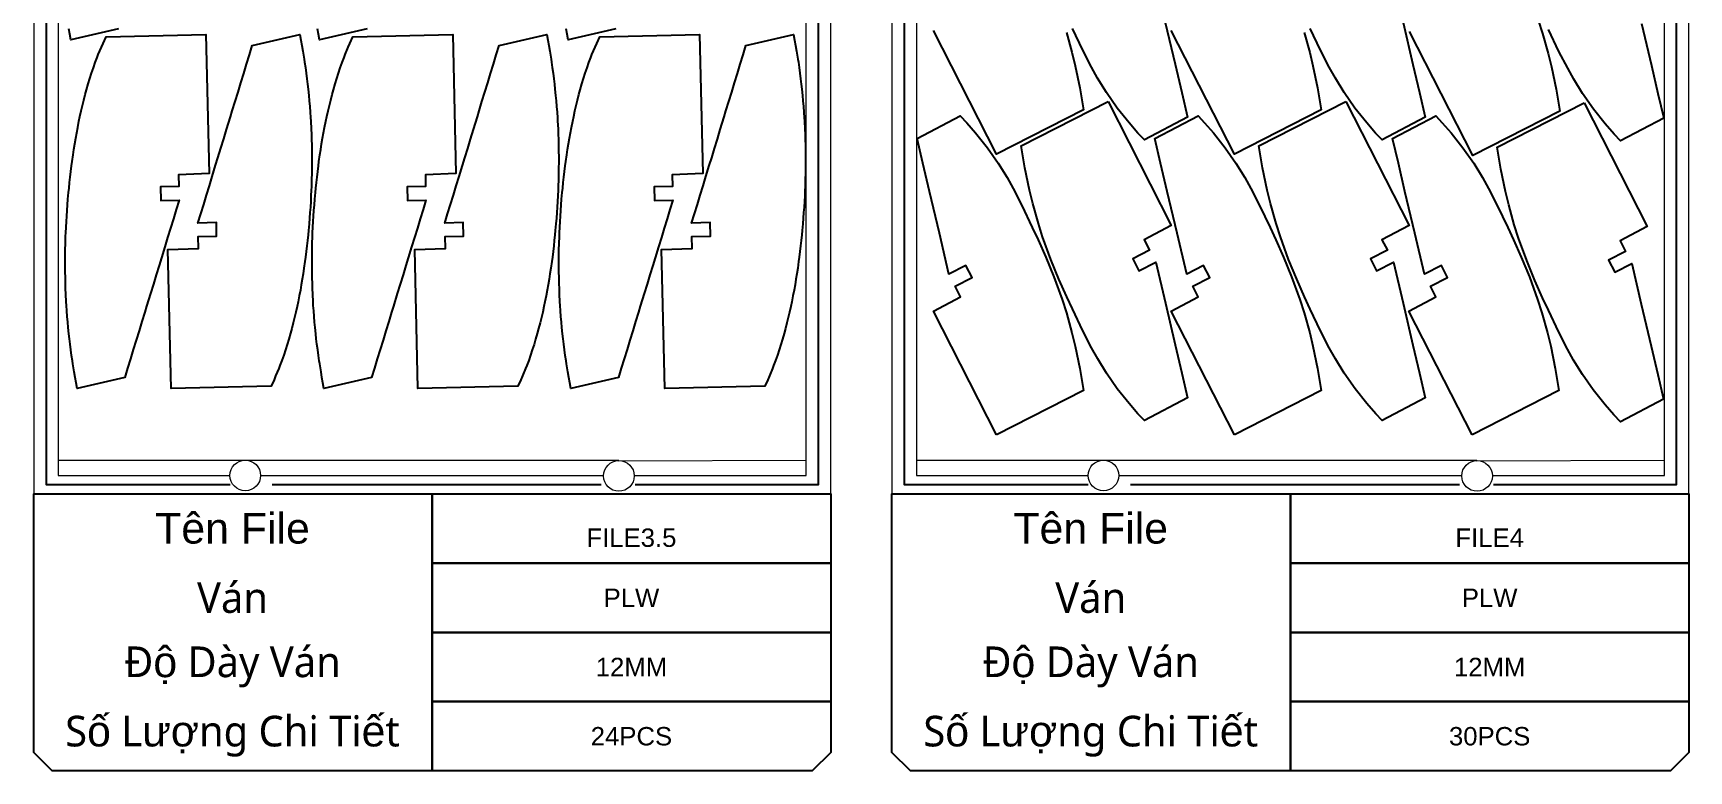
# Model space of a CAD drawing. Header units: millimetres. Extents: x -10628 to 24720, y -21829 to 4032.
# Drawn here: x 10819 to 13520, y -11150 to -9947 of the extents above; entities that cross this region are included whole.
import ezdxf
from ezdxf.enums import TextEntityAlignment as Align
from ezdxf.lldxf.tags import DXFTag

# ---------------------------------------------------------------- set-up
doc = ezdxf.new("R2010")
doc.units = ezdxf.units.MM
doc.layers.add('layer chu', color=7, linetype='Continuous', lineweight=9)
doc.layers.add('layer khung van cnc', color=7, linetype='Continuous', lineweight=25, true_color=0xfbf59b)
doc.layers.add('layer mau', color=7, linetype='Continuous')
doc.styles.add('Text Dim', font='arial.ttf')
tags = doc.linetypes.add('DATTRANHVAKEPVAN', pattern='A,32.156035,-1.521322,["DAT TRÁNH VA CHẠM KẸP VÁN",Text Dim,S=2.23494,R=0,X=0,Y=-0.877209],-47.8264', length=81.503757).pattern_tags.tags
tags[6] = DXFTag(74, 10)
tags = doc.linetypes.add('KVVIENMAY', pattern='A,46.311228,-10.280676,["KV VIỀN MÁY",Text Dim,S=10.028098,R=0,X=0,Y=-4.346144],-100.988212', length=157.580116).pattern_tags.tags
tags[6] = DXFTag(74, 10)

# ---------------------------------------------------------------- blocks, each defined once
blk = doc.blocks.new('khung van cnc')
at = {"color": 2, "linetype": 'DATTRANHVAKEPVAN', "lineweight": 5}
for p, q in [((-1453, -44.4), (-1148, -44.4)), ((-1148, -44.4), (-538.7, -44.4)), ((-539.1, -45.3), (-233, -44.4))]:
    blk.add_line(p, q, dxfattribs=at)
at = {"color": 250, "lineweight": 5}
blk.add_line((-1494.1, -99.4), (-193, -99.4), dxfattribs=at)
at = {"lineweight": 5}
blk.add_lwpolyline([(-193, -99.4), (-193, 2370.6), (-223, 2400.6), (-1463, 2400.6), (-1493, 2370.6), (-1493, -99.4)], close=True, dxfattribs=at)
at = {"color": 1, "linetype": 'KVVIENMAY'}
for points in [[(-511.9, -84.4), (-213, -84.4), (-213, 2370.6), (-228, 2385.6), (-1458, 2385.6), (-1473, 2370.6), (-1473, -84.4), (-1172.8, -84.4)], [(-1104, -84.4), (-567.2, -84.4)]]:
    blk.add_lwpolyline(points, dxfattribs=at)
at = {"lineweight": 5}
for points in [[(-513.5, -69.4), (-233, -69.4), (-233, 2370.6), (-1453, 2370.6), (-1453, -69.4), (-1173, -69.4)], [(-1123, -69.4), (-563.5, -69.4)]]:
    blk.add_lwpolyline(points, dxfattribs=at)
blk.add_lwpolyline([(-843, -551.3), (-1463, -551.3), (-1493, -521.3), (-1493, -99.4), (-843, -99.4)], close=True)
for centre in [(-1148, -69.4), (-538.5, -70.2)]:
    blk.add_circle(centre, 25, dxfattribs=at)
at = {"layer": 'layer mau'}
for points in [[(-843, -99.4), (-193, -99.4), (-193, -212.4), (-843, -212.4)], [(-843, -212.4), (-193, -212.4), (-193, -325.3), (-843, -325.3)], [(-843, -325.3), (-193, -325.3), (-193, -438.3), (-843, -438.3)], [(-843, -438.3), (-193, -438.3), (-193, -521.2), (-223, -551.2), (-843, -551.2)]]:
    blk.add_lwpolyline(points, close=True, dxfattribs=at)
at = {"color": 254, "lineweight": 5, "char_height": 50, "width": 647.53, "attachment_point": 5}
for s, insert in [('{\\fArial|b0|i0|c163|p34;Tên File}', (-1168.8, -155.9)), ('{\\fYu Gothic UI Semilight|b0|i0|c128|p34;Ván}', (-1168.8, -268.9)), ('{\\fYu Gothic UI Semilight|b0|i0|c128|p34;Đ\\fArial|b0|i0|c163|p34;ộ\\fYu Gothic UI Semilight|b0|i0|c128|p34; Dày Ván}', (-1168.8, -381.8)), ('{\\fYu Gothic UI Semilight|b0|i0|c128|p34;S\\fArial|b0|i0|c163|p34;ố\\fYu Gothic UI Semilight|b0|i0|c128|p34; L\\fArial|b0|i0|c163|p34;ượ\\fYu Gothic UI Semilight|b0|i0|c128|p34;ng Chi Ti\\fArial|b0|i0|c163|p34;ế\\fYu Gothic UI Semilight|b0|i0|c128|p34;t}', (-1168.8, -494.8))]:
    blk.add_mtext(s, dxfattribs=dict(at, insert=insert))
at = {"layer": 'layer mau'}
for tag, p in [('ÁGF', (-518, -155.9)), ('TENFILE', (-518, -268.9)), ('TENFILE', (-518, -381.8)), ('TENFILE', (-518, -494.8))]:
    blk.add_attdef(tag, text='', height=30, dxfattribs=at).set_placement(p, align=Align.MIDDLE_CENTER)

msp = doc.modelspace()

# ---------------------------------------------------------------- linework, layer by layer
for points in [[(10958.213, -9939.415), (10880.47, -9957.428), (10878.854, -9948.456), (10877.259, -9939.481)], [(11363.987, -9939.354), (11286.243, -9957.367), (11284.628, -9948.395), (11283.033, -9939.42)], [(11769.763, -9939.293), (11692.02, -9957.306), (11690.404, -9948.334), (11688.809, -9939.359)], [(12665.943, -9929.043), (12682.002, -9997.404), (12692.774, -10043.262), (12702.223, -10083.483), (12631.798, -10120.596), (12621.281, -10109.465), (12606.755, -10092.892), (12587.576, -10068.672), (12569.904, -10043.285), (12555.558, -10019.913), (12545.623, -10002.006), (12531.363, -9974.451), (12514.338, -9938.707)], [(13053.711, -9929.068), (13069.77, -9997.429), (13080.543, -10043.287), (13089.991, -10083.508), (13019.566, -10120.621), (13009.049, -10109.49), (12994.523, -10092.917), (12975.344, -10068.697), (12957.673, -10043.31), (12943.326, -10019.939), (12933.392, -10002.032), (12919.132, -9974.476), (12902.106, -9938.733)], [(13274.347, -9925.199), (13281.361, -9947.178), (13290.503, -9979.616), (13295.85, -10001.503), (13303.351, -10037.682), (13309.286, -10073.548), (13167.658, -10145.93), (13064.467, -9944.018)], [(13442.75, -9930.826), (13458.809, -9999.186), (13469.582, -10045.044), (13479.031, -10085.265), (13408.605, -10122.379), (13398.088, -10111.248), (13383.562, -10094.674), (13364.383, -10070.454), (13346.712, -10045.067), (13332.365, -10021.696), (13322.431, -10003.789), (13308.171, -9976.233), (13291.145, -9940.49)], [(12504.521, -9945.316), (12513.662, -9977.754), (12519.009, -9999.64), (12526.511, -10035.82), (12532.446, -10071.686), (12390.818, -10144.068), (12287.626, -9942.156)], [(12892.323, -9945.423), (12901.464, -9977.861), (12906.811, -9999.747), (12914.313, -10035.927), (12920.248, -10071.793), (12778.62, -10144.175), (12675.428, -9942.263)]]:
    msp.add_lwpolyline(points)
for points in [[(10889.12, -10517.171), (10887.526, -10508.196), (10885.974, -10499.214), (10883.814, -10485.999), (10883.08, -10481.217), (10881.766, -10472.197), (10880.538, -10463.165), (10879.39, -10454.121), (10878.317, -10445.068), (10877.432, -10437.123), (10876.372, -10426.937), (10875.502, -10417.862), (10874.709, -10408.78), (10873.998, -10399.693), (10873.377, -10390.599), (10873.045, -10385.068), (10872.416, -10372.395), (10872.067, -10363.286), (10871.828, -10355.572), (10871.577, -10345.06), (10871.429, -10335.944), (10871.347, -10326.828), (10871.333, -10317.711), (10871.387, -10308.594), (10871.512, -10299.479), (10871.708, -10290.364), (10872.095, -10277.897), (10872.321, -10272.142), (10872.738, -10263.036), (10873.226, -10253.932), (10873.784, -10244.833), (10874.409, -10235.738), (10875.099, -10226.648), (10875.854, -10217.563), (10876.875, -10206.301), (10877.545, -10199.409), (10878.482, -10190.342), (10879.483, -10181.281), (10880.55, -10172.229), (10881.686, -10163.184), (10882.668, -10155.8), (10884.178, -10145.122), (10885.539, -10136.107), (10886.98, -10127.105), (10888.504, -10118.116), (10890.114, -10109.142), (10891.813, -10100.185), (10893.819, -10090.197), (10895.487, -10082.328), (10897.469, -10073.43), (10899.551, -10064.554), (10901.736, -10055.704), (10904.029, -10046.879), (10906.226, -10038.817), (10908.948, -10029.316), (10911.586, -10020.585), (10914.353, -10011.894), (10917.256, -10003.249), (10920.304, -9994.655), (10923.503, -9986.118), (10925.343, -9981.416), (10930.392, -9969.238), (10933.064, -9963.201), (10937.966, -9952.657), (11100.885, -9948.879), (11106.141, -10175.572), (11056.17, -10177.418), (11056.618, -10196.725), (11026.626, -10197.42), (11027.136, -10219.414), (11057.127, -10218.719), (11052.462, -10233.951), (11047.796, -10249.183), (11043.13, -10264.416), (11038.465, -10279.648), (11033.799, -10294.88), (11028.295, -10312.849), (11024.468, -10325.344), (11019.802, -10340.576), (11015.136, -10355.809), (11010.471, -10371.041), (11004.058, -10391.977), (11001.139, -10401.505), (10996.474, -10416.737), (10991.808, -10431.969), (10987.142, -10447.201), (10982.477, -10462.434), (10977.811, -10477.666), (10973.145, -10492.898), (10968.48, -10508.13), (10890.736, -10526.143)], [(11255.922, -9957.836), (11257.517, -9966.811), (11259.069, -9975.793), (11261.228, -9989.008), (11261.963, -9993.79), (11263.276, -10002.81), (11264.504, -10011.842), (11265.652, -10020.886), (11266.726, -10029.939), (11267.611, -10037.884), (11268.671, -10048.07), (11269.541, -10057.145), (11270.334, -10066.227), (11271.044, -10075.314), (11271.666, -10084.408), (11271.998, -10089.939), (11272.626, -10102.612), (11272.976, -10111.721), (11273.215, -10119.435), (11273.466, -10129.947), (11273.614, -10139.062), (11273.696, -10148.179), (11273.71, -10157.296), (11273.655, -10166.412), (11273.531, -10175.528), (11273.334, -10184.643), (11272.947, -10197.11), (11272.722, -10202.865), (11272.305, -10211.971), (11271.817, -10221.074), (11271.259, -10230.174), (11270.634, -10239.269), (11269.943, -10248.359), (11269.189, -10257.444), (11268.168, -10268.706), (11267.498, -10275.598), (11266.561, -10284.665), (11265.56, -10293.726), (11264.493, -10302.778), (11263.357, -10311.823), (11262.374, -10319.207), (11260.865, -10329.885), (11259.504, -10338.9), (11258.063, -10347.902), (11256.539, -10356.891), (11254.929, -10365.865), (11253.23, -10374.822), (11251.223, -10384.81), (11249.556, -10392.679), (11247.574, -10401.577), (11245.492, -10410.452), (11243.306, -10419.303), (11241.014, -10428.128), (11238.817, -10436.19), (11236.095, -10445.691), (11233.457, -10454.422), (11230.69, -10463.113), (11227.787, -10471.758), (11224.739, -10480.352), (11221.54, -10488.889), (11219.7, -10493.591), (11214.651, -10505.769), (11211.979, -10511.806), (11207.076, -10522.35), (11044.158, -10526.128), (11038.902, -10299.435), (11088.873, -10297.589), (11088.425, -10278.282), (11118.417, -10277.587), (11117.907, -10255.592), (11087.915, -10256.288), (11092.581, -10241.056), (11097.247, -10225.823), (11101.912, -10210.591), (11106.578, -10195.359), (11111.244, -10180.127), (11116.747, -10162.158), (11120.575, -10149.663), (11125.241, -10134.431), (11129.906, -10119.198), (11134.572, -10103.966), (11140.985, -10083.03), (11143.903, -10073.502), (11148.569, -10058.27), (11153.235, -10043.038), (11157.9, -10027.805), (11162.566, -10012.573), (11167.232, -9997.341), (11171.897, -9982.109), (11176.563, -9966.877), (11254.306, -9948.864)], [(11291.803, -10517.171), (11290.208, -10508.196), (11288.656, -10499.214), (11286.497, -10485.999), (11285.763, -10481.217), (11284.449, -10472.197), (11283.221, -10463.165), (11282.073, -10454.121), (11280.999, -10445.068), (11280.114, -10437.123), (11279.054, -10426.937), (11278.185, -10417.862), (11277.391, -10408.78), (11276.681, -10399.693), (11276.059, -10390.599), (11275.727, -10385.068), (11275.099, -10372.395), (11274.749, -10363.286), (11274.51, -10355.572), (11274.259, -10345.06), (11274.111, -10335.944), (11274.03, -10326.828), (11274.015, -10317.711), (11274.07, -10308.594), (11274.195, -10299.479), (11274.391, -10290.364), (11274.778, -10277.897), (11275.003, -10272.142), (11275.42, -10263.036), (11275.908, -10253.932), (11276.466, -10244.833), (11277.091, -10235.738), (11277.782, -10226.648), (11278.536, -10217.563), (11279.557, -10206.301), (11280.228, -10199.409), (11281.164, -10190.342), (11282.165, -10181.281), (11283.232, -10172.229), (11284.369, -10163.184), (11285.351, -10155.8), (11286.861, -10145.122), (11288.221, -10136.107), (11289.663, -10127.105), (11291.187, -10118.116), (11292.797, -10109.142), (11294.495, -10100.185), (11296.502, -10090.197), (11298.17, -10082.328), (11300.151, -10073.43), (11302.233, -10064.554), (11304.419, -10055.704), (11306.711, -10046.879), (11308.909, -10038.817), (11311.631, -10029.316), (11314.269, -10020.585), (11317.035, -10011.894), (11319.939, -10003.249), (11322.986, -9994.655), (11326.186, -9986.118), (11328.026, -9981.416), (11333.075, -9969.238), (11335.746, -9963.201), (11340.649, -9952.657), (11503.567, -9948.879), (11508.823, -10175.572), (11458.852, -10177.418), (11459.3, -10196.725), (11429.308, -10197.42), (11429.818, -10219.414), (11459.81, -10218.719), (11455.144, -10233.951), (11450.479, -10249.183), (11445.813, -10264.416), (11441.147, -10279.648), (11436.482, -10294.88), (11430.978, -10312.849), (11427.15, -10325.344), (11422.485, -10340.576), (11417.819, -10355.809), (11413.153, -10371.041), (11406.74, -10391.977), (11403.822, -10401.505), (11399.156, -10416.737), (11394.491, -10431.969), (11389.825, -10447.201), (11385.159, -10462.434), (11380.494, -10477.666), (11375.828, -10492.898), (11371.162, -10508.13), (11293.419, -10526.143)], [(11658.6, -9957.852), (11660.194, -9966.827), (11661.747, -9975.809), (11663.906, -9989.024), (11664.64, -9993.807), (11665.954, -10002.826), (11667.182, -10011.859), (11668.33, -10020.902), (11669.404, -10029.956), (11670.289, -10037.9), (11671.349, -10048.086), (11672.218, -10057.161), (11673.012, -10066.243), (11673.722, -10075.331), (11674.344, -10084.424), (11674.676, -10089.955), (11675.304, -10102.629), (11675.654, -10111.737), (11675.893, -10119.451), (11676.144, -10129.963), (11676.292, -10139.079), (11676.373, -10148.195), (11676.388, -10157.312), (11676.333, -10166.429), (11676.208, -10175.545), (11676.012, -10184.659), (11675.625, -10197.126), (11675.399, -10202.881), (11674.983, -10211.988), (11674.495, -10221.091), (11673.937, -10230.19), (11673.312, -10239.285), (11672.621, -10248.375), (11671.867, -10257.46), (11670.846, -10268.722), (11670.175, -10275.614), (11669.238, -10284.681), (11668.238, -10293.742), (11667.171, -10302.795), (11666.034, -10311.839), (11665.052, -10319.223), (11663.542, -10329.901), (11662.181, -10338.916), (11660.74, -10347.919), (11659.216, -10356.907), (11657.606, -10365.881), (11655.908, -10374.838), (11653.901, -10384.826), (11652.233, -10392.696), (11650.252, -10401.594), (11648.17, -10410.469), (11645.984, -10419.319), (11643.692, -10428.144), (11641.494, -10436.206), (11638.772, -10445.707), (11636.134, -10454.438), (11633.368, -10463.129), (11630.464, -10471.774), (11627.417, -10480.368), (11624.217, -10488.905), (11622.377, -10493.607), (11617.328, -10505.785), (11614.657, -10511.822), (11609.754, -10522.367), (11446.835, -10526.144), (11441.58, -10299.452), (11491.55, -10297.605), (11491.103, -10278.298), (11521.095, -10277.603), (11520.585, -10255.609), (11490.593, -10256.304), (11495.259, -10241.072), (11499.924, -10225.84), (11504.59, -10210.608), (11509.256, -10195.375), (11513.921, -10180.143), (11519.425, -10162.175), (11523.253, -10149.679), (11527.918, -10134.447), (11532.584, -10119.215), (11537.25, -10103.982), (11543.662, -10083.046), (11546.581, -10073.518), (11551.247, -10058.286), (11555.912, -10043.054), (11560.578, -10027.822), (11565.244, -10012.59), (11569.909, -9997.357), (11574.575, -9982.125), (11579.241, -9966.893), (11656.984, -9948.88)], [(11694.482, -10517.171), (11692.887, -10508.196), (11691.335, -10499.214), (11689.176, -10485.999), (11688.441, -10481.217), (11687.128, -10472.197), (11685.9, -10463.165), (11684.752, -10454.121), (11683.678, -10445.068), (11682.793, -10437.123), (11681.733, -10426.937), (11680.863, -10417.862), (11680.07, -10408.78), (11679.36, -10399.693), (11678.738, -10390.599), (11678.406, -10385.068), (11677.778, -10372.395), (11677.428, -10363.286), (11677.189, -10355.572), (11676.938, -10345.06), (11676.79, -10335.944), (11676.708, -10326.828), (11676.694, -10317.711), (11676.749, -10308.594), (11676.873, -10299.479), (11677.07, -10290.364), (11677.457, -10277.897), (11677.682, -10272.142), (11678.099, -10263.036), (11678.587, -10253.932), (11679.145, -10244.833), (11679.77, -10235.738), (11680.461, -10226.648), (11681.215, -10217.563), (11682.236, -10206.301), (11682.906, -10199.409), (11683.843, -10190.342), (11684.844, -10181.281), (11685.911, -10172.229), (11687.047, -10163.184), (11688.03, -10155.8), (11689.539, -10145.122), (11690.9, -10136.107), (11692.341, -10127.105), (11693.865, -10118.116), (11695.475, -10109.142), (11697.174, -10100.185), (11699.181, -10090.197), (11700.848, -10082.328), (11702.83, -10073.43), (11704.912, -10064.554), (11707.098, -10055.704), (11709.39, -10046.879), (11711.587, -10038.817), (11714.309, -10029.316), (11716.947, -10020.585), (11719.714, -10011.894), (11722.617, -10003.249), (11725.665, -9994.655), (11728.864, -9986.118), (11730.704, -9981.416), (11735.753, -9969.238), (11738.425, -9963.201), (11743.328, -9952.657), (11906.246, -9948.879), (11911.502, -10175.572), (11861.531, -10177.418), (11861.979, -10196.725), (11831.987, -10197.42), (11832.497, -10219.414), (11862.489, -10218.719), (11857.823, -10233.951), (11853.157, -10249.183), (11848.492, -10264.416), (11843.826, -10279.648), (11839.16, -10294.88), (11833.657, -10312.849), (11829.829, -10325.344), (11825.163, -10340.576), (11820.498, -10355.809), (11815.832, -10371.041), (11809.419, -10391.977), (11806.501, -10401.505), (11801.835, -10416.737), (11797.169, -10431.969), (11792.504, -10447.201), (11787.838, -10462.434), (11783.172, -10477.666), (11778.507, -10492.898), (11773.841, -10508.13), (11696.098, -10526.143)], [(12061.279, -9957.852), (12062.873, -9966.827), (12064.425, -9975.809), (12066.585, -9989.024), (12067.319, -9993.807), (12068.633, -10002.826), (12069.861, -10011.859), (12071.009, -10020.902), (12072.082, -10029.956), (12072.967, -10037.9), (12074.028, -10048.086), (12074.897, -10057.161), (12075.69, -10066.243), (12076.401, -10075.331), (12077.022, -10084.424), (12077.354, -10089.955), (12077.983, -10102.629), (12078.332, -10111.737), (12078.571, -10119.451), (12078.822, -10129.963), (12078.97, -10139.079), (12079.052, -10148.195), (12079.066, -10157.312), (12079.012, -10166.429), (12078.887, -10175.545), (12078.691, -10184.659), (12078.304, -10197.126), (12078.078, -10202.881), (12077.661, -10211.988), (12077.173, -10221.091), (12076.616, -10230.19), (12075.99, -10239.285), (12075.3, -10248.375), (12074.545, -10257.46), (12073.524, -10268.722), (12072.854, -10275.614), (12071.917, -10284.681), (12070.916, -10293.742), (12069.849, -10302.795), (12068.713, -10311.839), (12067.731, -10319.223), (12066.221, -10329.901), (12064.86, -10338.916), (12063.419, -10347.919), (12061.895, -10356.907), (12060.285, -10365.881), (12058.586, -10374.838), (12056.58, -10384.826), (12054.912, -10392.696), (12052.93, -10401.594), (12050.848, -10410.469), (12048.663, -10419.319), (12046.37, -10428.144), (12044.173, -10436.206), (12041.451, -10445.707), (12038.813, -10454.438), (12036.046, -10463.129), (12033.143, -10471.774), (12030.095, -10480.368), (12026.896, -10488.905), (12025.056, -10493.607), (12020.007, -10505.785), (12017.335, -10511.822), (12012.433, -10522.367), (11849.514, -10526.144), (11844.258, -10299.452), (11894.229, -10297.605), (11893.781, -10278.298), (11923.773, -10277.603), (11923.264, -10255.609), (11893.272, -10256.304), (11897.937, -10241.072), (11902.603, -10225.84), (11907.269, -10210.608), (11911.934, -10195.375), (11916.6, -10180.143), (11922.104, -10162.175), (11925.931, -10149.679), (11930.597, -10134.447), (11935.263, -10119.215), (11939.928, -10103.982), (11946.341, -10083.046), (11949.26, -10073.518), (11953.925, -10058.286), (11958.591, -10043.054), (11963.257, -10027.822), (11967.922, -10012.59), (11972.588, -9997.357), (11977.254, -9982.125), (11981.919, -9966.893), (12059.663, -9948.88)], [(12572.564, -10058.145), (12675.756, -10260.057), (12631.544, -10283.418), (12640.335, -10300.62), (12612.731, -10314.728), (12622.743, -10334.317), (12650.347, -10320.21), (12666, -10386.841), (12682.059, -10455.202), (12692.832, -10501.06), (12702.28, -10541.281), (12631.855, -10578.395), (12621.338, -10567.264), (12606.812, -10550.69), (12587.633, -10526.47), (12569.962, -10501.083), (12555.615, -10477.712), (12545.68, -10459.805), (12531.421, -10432.249), (12514.395, -10396.506), (12505.042, -10376.442), (12492.426, -10347.996), (12479.169, -10315.578), (12465.875, -10278.876), (12458.861, -10256.897), (12449.72, -10224.459), (12444.373, -10202.573), (12436.871, -10166.393), (12430.936, -10130.527)], [(12960.402, -10058.234), (13063.593, -10260.146), (13019.381, -10283.506), (13028.173, -10300.709), (13000.569, -10314.817), (13010.581, -10334.406), (13038.184, -10320.299), (13053.837, -10386.93), (13069.896, -10455.291), (13080.669, -10501.149), (13090.118, -10541.37), (13019.692, -10578.484), (13009.175, -10567.353), (12994.649, -10550.779), (12975.47, -10526.559), (12957.799, -10501.172), (12943.452, -10477.801), (12933.518, -10459.894), (12919.258, -10432.338), (12902.232, -10396.595), (12892.879, -10376.531), (12880.264, -10348.085), (12867.006, -10315.667), (12853.713, -10278.965), (12846.699, -10256.986), (12837.557, -10224.548), (12832.21, -10202.662), (12824.709, -10166.482), (12818.774, -10130.616)], [(13349.023, -10060.202), (13452.215, -10262.114), (13408.003, -10285.475), (13416.794, -10302.677), (13389.19, -10316.785), (13399.202, -10336.375), (13426.806, -10322.267), (13442.459, -10388.899), (13458.518, -10457.26), (13469.291, -10503.118), (13478.739, -10543.339), (13408.314, -10580.452), (13397.797, -10569.321), (13383.271, -10552.748), (13364.092, -10528.528), (13346.421, -10503.141), (13332.074, -10479.769), (13322.139, -10461.862), (13307.88, -10434.307), (13290.854, -10398.563), (13281.501, -10378.5), (13268.885, -10350.053), (13255.628, -10317.636), (13242.334, -10280.934), (13235.32, -10258.954), (13226.179, -10226.516), (13220.832, -10204.63), (13213.33, -10168.45), (13207.395, -10132.584)], [(12390.818, -10601.726), (12287.626, -10399.814), (12331.838, -10376.454), (12323.047, -10359.251), (12350.651, -10345.143), (12340.639, -10325.554), (12313.035, -10339.661), (12297.382, -10273.03), (12281.323, -10204.669), (12270.55, -10158.811), (12261.102, -10118.59), (12331.527, -10081.476), (12342.044, -10092.607), (12356.57, -10109.181), (12375.749, -10133.401), (12393.421, -10158.788), (12407.767, -10182.159), (12417.702, -10200.066), (12431.962, -10227.622), (12448.987, -10263.365), (12458.34, -10283.429), (12470.956, -10311.875), (12484.213, -10344.293), (12497.507, -10380.995), (12504.521, -10402.974), (12513.662, -10435.412), (12519.009, -10457.298), (12526.511, -10493.478), (12532.446, -10529.344)], [(12778.619, -10601.726), (12675.427, -10399.814), (12719.639, -10376.454), (12710.848, -10359.251), (12738.452, -10345.144), (12728.44, -10325.554), (12700.836, -10339.661), (12685.183, -10273.03), (12669.124, -10204.669), (12658.351, -10158.811), (12648.903, -10118.59), (12719.328, -10081.477), (12729.845, -10092.607), (12744.371, -10109.181), (12763.55, -10133.401), (12781.222, -10158.788), (12795.568, -10182.159), (12805.503, -10200.066), (12819.763, -10227.622), (12836.788, -10263.365), (12846.141, -10283.429), (12858.757, -10311.876), (12872.015, -10344.293), (12885.308, -10380.995), (12892.322, -10402.974), (12901.463, -10435.412), (12906.81, -10457.299), (12914.312, -10493.479), (12920.247, -10529.344)], [(13166.435, -10601.726), (13063.244, -10399.814), (13107.456, -10376.454), (13098.665, -10359.251), (13126.268, -10345.144), (13116.257, -10325.554), (13088.653, -10339.661), (13073, -10273.03), (13056.941, -10204.669), (13046.168, -10158.811), (13036.719, -10118.59), (13107.145, -10081.477), (13117.662, -10092.607), (13132.188, -10109.181), (13151.367, -10133.401), (13169.038, -10158.788), (13183.385, -10182.159), (13193.319, -10200.066), (13207.579, -10227.622), (13224.605, -10263.365), (13233.958, -10283.429), (13246.574, -10311.876), (13259.831, -10344.293), (13273.125, -10380.995), (13280.139, -10402.974), (13289.28, -10435.412), (13294.627, -10457.299), (13302.129, -10493.479), (13308.063, -10529.344)]]:
    msp.add_lwpolyline(points, close=True)

# ---------------------------------------------------------------- block references
at = {"layer": 'layer khung van cnc'}
ref = msp.add_blockref('khung van cnc', (12313.07, -10598.636), dxfattribs=at)
ref.add_attrib('TENFILE', '24PCS', dxfattribs={"layer": 'layer chu', "lineweight": 5, "height": 30, "style": 'Text Dim'}).set_placement((11795.066, -11093.395), align=Align.MIDDLE_CENTER)
ref.add_attrib('TENFILE', '12MM', dxfattribs={"layer": 'layer chu', "height": 30, "style": 'Text Dim'}).set_placement((11795.066, -10980.446), align=Align.MIDDLE_CENTER)
ref.add_attrib('TENFILE', 'PLW', dxfattribs={"layer": 'layer chu', "height": 30, "style": 'Text Dim'}).set_placement((11795.066, -10867.498), align=Align.MIDDLE_CENTER)
ref.add_attrib('ÁGF', 'FILE3.5', dxfattribs={"layer": 'layer chu', "height": 30, "style": 'Text Dim'}).set_placement((11795.066, -10754.55), align=Align.TOP_CENTER)
ref = msp.add_blockref('khung van cnc', (13713.07, -10598.636), dxfattribs=at)
ref.add_attrib('TENFILE', '30PCS', dxfattribs={"layer": 'layer chu', "lineweight": 5, "height": 30, "style": 'Text Dim'}).set_placement((13195.066, -11093.395), align=Align.MIDDLE_CENTER)
ref.add_attrib('TENFILE', '12MM', dxfattribs={"layer": 'layer chu', "height": 30, "style": 'Text Dim'}).set_placement((13195.066, -10980.446), align=Align.MIDDLE_CENTER)
ref.add_attrib('TENFILE', 'PLW', dxfattribs={"layer": 'layer chu', "height": 30, "style": 'Text Dim'}).set_placement((13195.066, -10867.498), align=Align.MIDDLE_CENTER)
ref.add_attrib('ÁGF', 'FILE4', dxfattribs={"layer": 'layer chu', "height": 30, "style": 'Text Dim'}).set_placement((13195.066, -10754.55), align=Align.TOP_CENTER)

doc.saveas('drawing.dxf')
